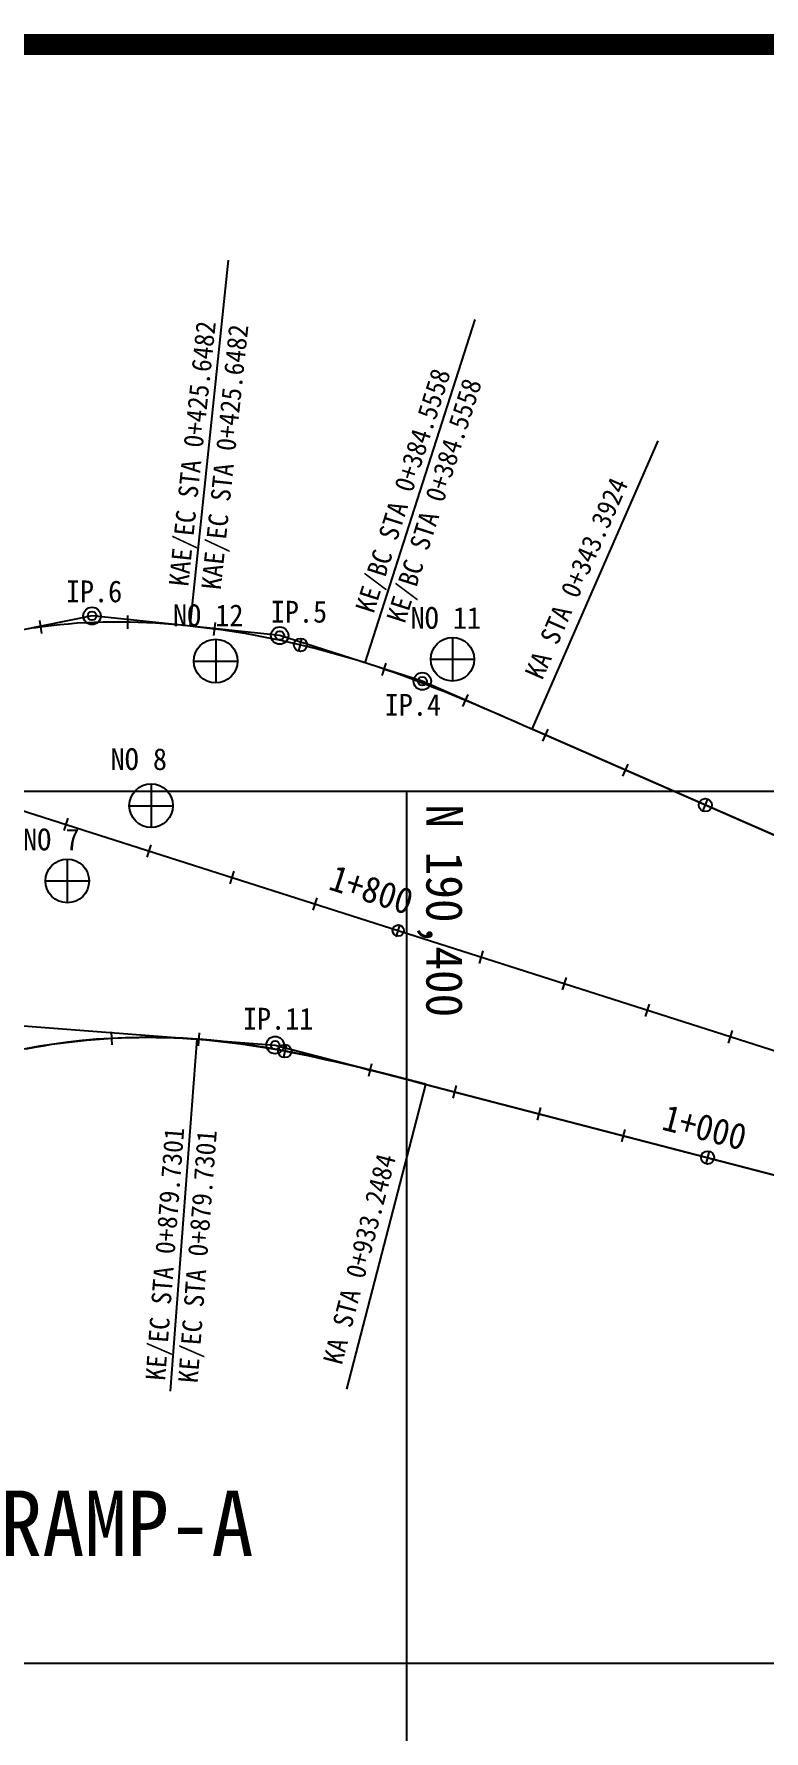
# Model space of a CAD drawing. Header units: millimetres. Extents: x 6226 to 8245, y 797 to 2223.
# Drawn here: x 7409.4 to 7576.8, y 1788.2 to 2177.4 of the extents above; entities that cross this region are included whole.
import ezdxf
from ezdxf.enums import TextEntityAlignment as Align

# ---------------------------------------------------------------- set-up
doc = ezdxf.new("R2010")
doc.units = ezdxf.units.MM
for name, color, linetype in [('CA-ALGN-CNTL', 2, 'Continuous'), ('CA-ALGN-IPLN', 1, 'Continuous'), ('CA-ALGN-IPSM', 2, 'Continuous'), ('CA-ALGN-STSM', 2, 'Continuous'), ('CA-ALGN-TEXT', 3, 'Continuous'), ('CA-LEAL', 1, 'Continuous'), ('CA-LEAT', 3, 'Continuous'), ('CA-TEXT', 3, 'Continuous'), ('CV-GRID-LINE', 1, 'Continuous'), ('CV-GRID-TEXT', 4, 'Continuous'), ('CV-SURV-SYMB', 3, 'Continuous'), ('CV-SURV-TEXT', 3, 'Continuous'), ('CX-BORD', 3, 'Continuous'), ('CX-BORD-LIN1', 4, 'Continuous'), ('CX-BORD-LIN2', 3, 'Continuous'), ('CX-BORD-TEX2', 7, 'Continuous'), ('CX-BORD-TEX3', 6, 'Continuous')]:
    doc.layers.add(name, color=color, linetype=linetype)
doc.styles.add('TAEGP', font='DotumChe.ttf')
doc.styles.add('TAEGULIM', font='DotumChe.ttf')
doc.styles.add('TB_TEXT', font='DotumChe.ttf')
doc.styles.add('TB_WBTXT', font='H2GTRE.TTF')
doc.styles.add('TB_WMTXT', font='DotumChe.ttf')

# ---------------------------------------------------------------- blocks, each defined once
blk = doc.blocks.new('CXBLKA1-KHCA')
at = {"layer": 'CX-BORD-LIN1', "const_width": 2}
blk.add_lwpolyline([(796, 0), (0, 0), (0, 554), (796, 554)], close=True, dxfattribs=at)
at = {"layer": 'CX-BORD-LIN1', "style": 'TB_TEXT'}
for tag, height, p in [('TR_RNUM4', 3, (285.11, 26.64)), ('TR_RDAT4', 3.5, (317.5, 27)), ('TR_DGN4', 3.5, (459.12, 27)), ('TR_CHK4', 3.5, (499.12, 27)), ('TR_APP4', 3.5, (539.12, 27)), ('TR_RDAT3', 3.5, (317.5, 21)), ('TR_DGN3', 3.5, (459.12, 21)), ('TR_CHK3', 3.5, (499.12, 21)), ('TR_APP3', 3.5, (539.12, 21)), ('TR_RNUM3', 3, (285.11, 20.64)), ('TR_RDAT2', 3.5, (317.5, 15)), ('TR_DGN2', 3.5, (459.12, 15)), ('TR_CHK2', 3.5, (499.12, 15)), ('TR_APP2', 3.5, (539.12, 15)), ('TR_RNUM2', 3, (285.11, 14.64)), ('TR_RNUM1', 3, (285.11, 8.64)), ('TR_RDAT1', 3.5, (317.5, 9)), ('TR_DGN1', 3.5, (459.12, 9)), ('TR_CHK1', 3.5, (499.12, 9)), ('TR_APP1', 3.5, (539.12, 9))]:
    blk.add_attdef(tag, text='', height=height, dxfattribs=at).set_placement(p, align=Align.MIDDLE_CENTER)
for tag, p in [('TR_RCON4', (342.3, 27)), ('TR_RCON3', (342.3, 21)), ('TR_RCON2', (342.3, 15)), ('TR_RCON1', (342.3, 9))]:
    blk.add_attdef(tag, text='', height=3.5, dxfattribs=at).set_placement(p, align=Align.MIDDLE_LEFT)
at = {"layer": 'CX-BORD-LIN2', "style": 'TB_TEXT'}
blk.add_attdef('TD_VERSION', text='', height=3, rotation=90, dxfattribs=at).set_placement((800.5, 48.01), align=Align.MIDDLE_CENTER)
at = {"layer": 'CX-BORD-TEX2', "style": 'TB_WMTXT'}
for tag, height, p in [('TB_CNAME', 5, (15.34, 531.83)), ('TB_CSCOP', 4, (16.63, 523.83))]:
    blk.add_attdef(tag, text='', height=height, dxfattribs=at).set_placement(p, align=Align.BOTTOM_LEFT)
at = {"layer": 'CX-BORD-TEX2', "style": 'TB_WBTXT'}
for tag, height, p in [('TB_MTITIL', 10, (398, 533.33)), ('TB_STITL', 7, (398, 518.33))]:
    blk.add_attdef(tag, text='', height=height, dxfattribs=at).set_placement(p, align=Align.MIDDLE_CENTER)
at = {"layer": 'CX-BORD-TEX3', "style": 'TB_TEXT'}
for tag, height, p in [('TD_DCOMP', 4.5, (217.5, 25)), ('TD_CSECT', 4.5, (611, 25)), ('TD_CDIST', 4.5, (656, 25)), ('TD_DNAME_TOP', 4.5, (755, 25)), ('TD_DNAME_MAIN', 4.5, (755, 19.01)), ('TD_CCOMP', 4.5, (217.5, 15)), ('TD_HSCAL', 4.5, (626.7, 15.24)), ('TD_VSCAL', 4.5, (655.78, 15.24)), ('TD_DNAME_BOT', 3, (755, 13.65)), ('TD_CNAME', 5, (65, 5.75)), ('TD_FIELD', 4.5, (182.5, 5.53)), ('TD_CSTEP', 4.5, (253.24, 5.53)), ('TD_DWGCODE', 4.5, (641, 5.39)), ('TD_DWGNO', 4.5, (755, 5.39))]:
    blk.add_attdef(tag, text='', height=height, dxfattribs=at).set_placement(p, align=Align.MIDDLE_CENTER)

msp = doc.modelspace()

# ---------------------------------------------------------------- linework, layer by layer
at = {"layer": 'CA-ALGN-CNTL'}
for p, q in [((7016.68, 2123.99), (7898.33, 1842.17)), ((7016.68, 2123.99), (7898.33, 1842.17)), ((7016.68, 2123.99), (7898.33, 1842.17)), ((7016.68, 2123.99), (7898.33, 1842.17)), ((7016.68, 2123.99), (7898.33, 1842.17)), ((7499.27, 1936.49), (7704.3, 1883.17))]:
    msp.add_line(p, q, dxfattribs=at)
for points in [[(7728.82, 1928.12), (7523.61, 2017.95), (7521.77, 2018.75), (7519.94, 2019.55), (7518.11, 2020.35), (7516.27, 2021.15), (7514.44, 2021.94), (7512.6, 2022.73), (7510.76, 2023.52), (7508.92, 2024.29), (7507.07, 2025.06), (7505.22, 2025.82), (7503.37, 2026.58), (7501.51, 2027.32), (7499.65, 2028.05), (7497.78, 2028.77), (7495.91, 2029.48), (7494.04, 2030.17), (7492.16, 2030.85), (7490.27, 2031.51), (7488.38, 2032.16), (7486.48, 2032.79), (7485.37, 2033.15), (7483.46, 2033.75), (7481.55, 2034.33), (7479.63, 2034.89), (7477.71, 2035.43), (7475.78, 2035.96), (7473.84, 2036.46), (7471.9, 2036.95), (7469.95, 2037.41), (7468, 2037.86), (7466.05, 2038.28), (7464.09, 2038.69), (7462.13, 2039.08), (7460.16, 2039.44), (7458.19, 2039.79), (7456.22, 2040.12), (7454.25, 2040.43), (7452.27, 2040.72), (7450.28, 2040.98), (7448.3, 2041.23), (7446.31, 2041.46), (7445.23, 2041.58), (7443.24, 2041.78), (7441.25, 2041.95), (7439.25, 2042.11), (7437.26, 2042.24), (7435.26, 2042.35), (7433.26, 2042.43), (7431.26, 2042.49), (7429.26, 2042.52), (7427.26, 2042.52), (7425.26, 2042.5), (7423.26, 2042.44), (7421.26, 2042.35), (7419.27, 2042.24), (7417.27, 2042.08), (7415.28, 2041.9), (7413.29, 2041.68), (7411.31, 2041.42), (7409.33, 2041.13)], [(7407.59, 1944.67), (7409.55, 1945.03), (7411.53, 1945.36), (7413.5, 1945.67), (7415.48, 1945.95), (7417.47, 1946.2), (7419.45, 1946.42), (7421.44, 1946.62), (7423.44, 1946.8), (7425.43, 1946.95), (7427.43, 1947.07), (7429.43, 1947.16), (7431.42, 1947.23), (7433.42, 1947.27), (7435.42, 1947.28), (7437.42, 1947.27), (7439.42, 1947.23), (7441.42, 1947.16), (7443.42, 1947.07), (7445.42, 1946.95), (7446.84, 1946.85), (7448.84, 1946.68), (7450.83, 1946.49), (7452.82, 1946.28), (7454.8, 1946.04), (7456.79, 1945.78), (7458.77, 1945.49), (7460.74, 1945.19), (7462.72, 1944.87), (7464.69, 1944.53), (7466.65, 1944.17), (7468.62, 1943.79), (7470.58, 1943.4), (7472.54, 1943), (7474.49, 1942.58), (7476.45, 1942.15), (7478.4, 1941.71), (7480.35, 1941.25), (7482.29, 1940.79), (7484.24, 1940.32), (7486.18, 1939.84), (7488.12, 1939.36), (7490.06, 1938.87), (7492, 1938.37), (7493.93, 1937.88), (7495.87, 1937.38), (7497.8, 1936.87), (7499.27, 1936.49), (7704.3, 1883.17)], [(7499.27, 1936.49), (7498.93, 1936.58), (7498.63, 1936.66), (7498.37, 1936.73), (7498.14, 1936.79), (7497.93, 1936.84), (7497.74, 1936.89), (7497.58, 1936.93), (7497.42, 1936.97), (7497.27, 1937.01), (7497.13, 1937.05), (7497, 1937.08), (7496.86, 1937.12), (7496.74, 1937.15), (7496.61, 1937.18), (7496.49, 1937.21), (7496.37, 1937.25), (7496.25, 1937.28), (7496.13, 1937.31), (7496.01, 1937.34), (7495.89, 1937.37), (7495.77, 1937.4), (7495.64, 1937.43), (7495.52, 1937.46), (7495.4, 1937.5), (7495.28, 1937.53), (7495.16, 1937.56), (7495.04, 1937.59), (7494.92, 1937.62), (7494.8, 1937.65), (7494.68, 1937.68), (7494.56, 1937.72), (7494.43, 1937.75), (7494.31, 1937.78), (7494.19, 1937.81), (7494.07, 1937.84), (7493.95, 1937.87), (7493.83, 1937.9), (7493.71, 1937.93), (7493.59, 1937.97), (7493.47, 1938), (7493.35, 1938.03), (7493.22, 1938.06), (7493.1, 1938.09), (7492.98, 1938.12), (7492.86, 1938.15), (7492.74, 1938.18), (7492.62, 1938.21), (7492.5, 1938.25), (7492.38, 1938.28), (7492.26, 1938.31), (7492.13, 1938.34), (7492.01, 1938.37), (7491.89, 1938.4), (7491.77, 1938.43), (7491.65, 1938.46), (7491.53, 1938.49), (7491.41, 1938.53), (7491.29, 1938.56), (7491.17, 1938.59), (7491.04, 1938.62), (7490.92, 1938.65), (7490.8, 1938.68), (7490.68, 1938.71), (7490.56, 1938.74), (7490.44, 1938.77), (7490.32, 1938.8), (7490.2, 1938.83), (7490.08, 1938.86), (7489.95, 1938.9), (7489.83, 1938.93), (7489.71, 1938.96), (7489.59, 1938.99), (7489.47, 1939.02), (7489.35, 1939.05), (7489.23, 1939.08), (7489.11, 1939.11), (7488.99, 1939.14), (7488.86, 1939.17), (7488.74, 1939.2), (7488.62, 1939.23), (7488.5, 1939.26), (7488.38, 1939.29), (7488.26, 1939.32), (7488.14, 1939.35), (7488.02, 1939.39), (7487.89, 1939.42), (7487.77, 1939.45), (7487.65, 1939.48), (7487.53, 1939.51), (7487.41, 1939.54), (7487.29, 1939.57), (7487.17, 1939.6), (7487.05, 1939.63), (7486.92, 1939.66), (7486.8, 1939.69), (7486.68, 1939.72), (7486.56, 1939.75), (7486.44, 1939.78), (7486.32, 1939.81), (7486.2, 1939.84), (7486.07, 1939.87), (7485.95, 1939.9), (7485.83, 1939.93), (7485.71, 1939.96), (7485.59, 1939.99), (7485.47, 1940.02), (7485.35, 1940.05), (7485.23, 1940.08), (7485.1, 1940.11), (7484.98, 1940.14), (7484.86, 1940.17), (7484.74, 1940.2), (7484.62, 1940.23), (7484.5, 1940.26), (7484.38, 1940.29), (7484.25, 1940.32), (7484.13, 1940.35), (7484.01, 1940.38), (7483.89, 1940.41), (7483.77, 1940.44), (7483.65, 1940.46), (7483.53, 1940.49), (7483.4, 1940.52), (7483.28, 1940.55), (7483.16, 1940.58), (7483.04, 1940.61), (7482.92, 1940.64), (7482.8, 1940.67), (7482.67, 1940.7), (7482.55, 1940.73), (7482.43, 1940.76), (7482.31, 1940.79), (7482.19, 1940.82), (7482.07, 1940.85), (7481.95, 1940.87), (7481.82, 1940.9), (7481.7, 1940.93), (7481.58, 1940.96), (7481.46, 1940.99), (7481.34, 1941.02), (7481.22, 1941.05), (7481.09, 1941.08), (7480.97, 1941.11), (7480.85, 1941.13), (7480.73, 1941.16), (7480.61, 1941.19), (7480.49, 1941.22), (7480.36, 1941.25), (7480.24, 1941.28), (7480.12, 1941.31), (7480, 1941.34), (7479.88, 1941.36), (7479.76, 1941.39), (7479.63, 1941.42), (7479.51, 1941.45), (7479.39, 1941.48), (7479.27, 1941.51), (7479.15, 1941.53), (7479.03, 1941.56), (7478.9, 1941.59), (7478.78, 1941.62), (7478.66, 1941.65), (7478.54, 1941.67), (7478.42, 1941.7), (7478.29, 1941.73), (7478.17, 1941.76), (7478.05, 1941.79), (7477.93, 1941.81), (7477.81, 1941.84), (7477.69, 1941.87), (7477.56, 1941.9), (7477.44, 1941.92), (7477.32, 1941.95), (7477.2, 1941.98), (7477.08, 1942.01), (7476.95, 1942.03), (7476.83, 1942.06), (7476.71, 1942.09), (7476.59, 1942.12), (7476.47, 1942.14), (7476.34, 1942.17), (7476.22, 1942.2), (7476.1, 1942.23), (7475.98, 1942.25), (7475.86, 1942.28), (7475.73, 1942.31), (7475.61, 1942.33), (7475.49, 1942.36), (7475.37, 1942.39), (7475.25, 1942.41), (7475.12, 1942.44), (7475, 1942.47), (7474.88, 1942.49), (7474.76, 1942.52), (7474.63, 1942.55), (7474.51, 1942.57), (7474.39, 1942.6), (7474.27, 1942.63), (7474.15, 1942.65), (7474.02, 1942.68), (7473.9, 1942.71), (7473.78, 1942.73), (7473.66, 1942.76), (7473.54, 1942.79), (7473.41, 1942.81), (7473.29, 1942.84), (7473.17, 1942.86), (7473.05, 1942.89), (7472.92, 1942.92), (7472.8, 1942.94), (7472.68, 1942.97), (7472.56, 1942.99), (7472.43, 1943.02), (7472.31, 1943.04), (7472.19, 1943.07), (7472.07, 1943.1), (7471.95, 1943.12), (7471.82, 1943.15), (7471.7, 1943.17), (7471.58, 1943.2), (7471.46, 1943.22), (7471.33, 1943.25), (7471.21, 1943.27), (7471.09, 1943.3), (7470.97, 1943.32), (7470.84, 1943.35), (7470.72, 1943.37), (7470.6, 1943.4), (7470.48, 1943.42), (7470.35, 1943.45), (7470.23, 1943.47), (7470.11, 1943.5), (7469.99, 1943.52), (7469.86, 1943.55), (7469.74, 1943.57), (7469.62, 1943.59), (7469.5, 1943.62), (7469.37, 1943.64), (7469.25, 1943.67), (7469.13, 1943.69), (7469, 1943.72), (7468.88, 1943.74), (7468.76, 1943.76), (7468.64, 1943.79), (7468.51, 1943.81), (7468.39, 1943.84), (7468.27, 1943.86), (7468.15, 1943.88), (7468.02, 1943.91), (7467.9, 1943.93), (7467.78, 1943.95), (7467.65, 1943.98), (7467.53, 1944), (7467.41, 1944.02), (7467.29, 1944.05), (7467.16, 1944.07), (7467.04, 1944.09), (7466.92, 1944.12), (7466.8, 1944.14), (7466.67, 1944.16), (7466.55, 1944.19), (7466.43, 1944.21), (7466.3, 1944.23), (7466.18, 1944.25), (7466.06, 1944.28), (7465.93, 1944.3), (7465.81, 1944.32), (7465.69, 1944.34), (7465.57, 1944.37), (7465.44, 1944.39), (7465.32, 1944.41), (7465.2, 1944.43), (7465.07, 1944.46), (7464.95, 1944.48), (7464.83, 1944.5), (7464.7, 1944.52), (7464.58, 1944.54), (7464.46, 1944.57), (7464.34, 1944.59), (7464.21, 1944.61), (7464.09, 1944.63), (7463.97, 1944.65), (7463.84, 1944.67), (7463.72, 1944.69), (7463.6, 1944.72), (7463.47, 1944.74), (7463.35, 1944.76), (7463.23, 1944.78), (7463.1, 1944.8), (7462.98, 1944.82), (7462.86, 1944.84), (7462.73, 1944.86), (7462.61, 1944.88), (7462.49, 1944.9), (7462.36, 1944.92), (7462.24, 1944.95), (7462.12, 1944.97), (7461.99, 1944.99), (7461.87, 1945.01), (7461.75, 1945.03), (7461.62, 1945.05), (7461.5, 1945.07), (7461.38, 1945.09), (7461.25, 1945.11), (7461.13, 1945.13), (7461.01, 1945.15), (7460.88, 1945.17), (7460.76, 1945.19), (7460.64, 1945.21), (7460.51, 1945.22), (7460.39, 1945.24), (7460.27, 1945.26), (7460.14, 1945.28), (7460.02, 1945.3), (7459.9, 1945.32), (7459.77, 1945.34), (7459.65, 1945.36), (7459.53, 1945.38), (7459.4, 1945.4), (7459.28, 1945.42), (7459.15, 1945.43), (7459.03, 1945.45), (7458.91, 1945.47), (7458.78, 1945.49), (7458.66, 1945.51), (7458.54, 1945.53), (7458.41, 1945.54), (7458.29, 1945.56), (7458.16, 1945.58), (7458.04, 1945.6), (7457.92, 1945.62), (7457.79, 1945.63), (7457.67, 1945.65), (7457.55, 1945.67), (7457.42, 1945.69), (7457.3, 1945.7), (7457.17, 1945.72), (7457.05, 1945.74), (7456.93, 1945.75), (7456.8, 1945.77), (7456.68, 1945.79), (7456.56, 1945.81), (7456.43, 1945.82), (7456.31, 1945.84), (7456.18, 1945.86), (7456.06, 1945.87), (7455.94, 1945.89), (7455.81, 1945.91), (7455.69, 1945.92), (7455.56, 1945.94), (7455.44, 1945.95), (7455.32, 1945.97), (7455.19, 1945.99), (7455.07, 1946), (7454.94, 1946.02), (7454.82, 1946.03), (7454.7, 1946.05), (7454.57, 1946.06), (7454.45, 1946.08), (7454.32, 1946.1), (7454.2, 1946.11), (7454.08, 1946.13), (7453.95, 1946.14), (7453.83, 1946.16), (7453.7, 1946.17), (7453.58, 1946.19), (7453.46, 1946.2), (7453.33, 1946.21), (7453.21, 1946.23), (7453.08, 1946.24), (7452.96, 1946.26), (7452.83, 1946.27), (7452.71, 1946.29), (7452.59, 1946.3), (7452.46, 1946.31), (7452.34, 1946.33), (7452.21, 1946.34), (7452.09, 1946.36), (7451.97, 1946.37), (7451.84, 1946.38), (7451.72, 1946.4), (7451.59, 1946.41), (7451.47, 1946.42), (7451.34, 1946.44), (7451.22, 1946.45), (7451.1, 1946.46), (7450.97, 1946.47), (7450.85, 1946.49), (7450.72, 1946.5), (7450.6, 1946.51), (7450.47, 1946.53), (7450.35, 1946.54), (7450.22, 1946.55), (7450.1, 1946.56), (7449.98, 1946.57), (7449.85, 1946.59), (7449.73, 1946.6), (7449.6, 1946.61), (7449.48, 1946.62), (7449.35, 1946.63), (7449.23, 1946.64), (7449.1, 1946.66), (7448.98, 1946.67), (7448.85, 1946.68), (7448.71, 1946.69), (7448.57, 1946.7), (7448.43, 1946.72), (7448.27, 1946.73), (7448.12, 1946.74), (7447.95, 1946.76), (7447.78, 1946.77), (7447.6, 1946.79), (7447.41, 1946.8), (7447.23, 1946.82), (7447.04, 1946.83), (7446.84, 1946.85)]]:
    msp.add_lwpolyline(points, dxfattribs=at)
msp.add_arc((7435.45, 1797.28), 150, 85.6424, 125.9143, dxfattribs=at)
at = {"layer": 'CA-ALGN-IPLN'}
for points in [[(7840.74, 1886.76), (7833.04, 1889.22), (7776.14, 1907.41), (7626.21, 1973.04), (7498.45, 2028.96), (7465.73, 2039.43), (7422.69, 2043.94), (7367.21, 2032.72), (7334.56, 1988.59), (7311, 1931.6), (7280.01, 1866.18), (7232.46, 1810.88), (7187.09, 1763.39), (7135.28, 1709.16), (7019.95, 1624.14), (6903.52, 1707.65), (6853.66, 1758.5), (6831.29, 1781.31)], [(6800.32, 1780.76), (6831.24, 1749.22), (6874.86, 1704.74), (6897.15, 1678.01), (6940.34, 1619.94), (7019.71, 1560.87), (7089.5, 1619.85), (7185.75, 1736.67), (7288.3, 1861.13), (7332.53, 1907.95), (7392, 1951.03), (7464.69, 1945.49), (7601.79, 1909.83), (7744.2, 1872.79), (7805.37, 1853.24), (7827.28, 1846.23)]]:
    msp.add_lwpolyline(points, dxfattribs=at)
at = {"layer": 'CA-ALGN-IPSM'}
for centre, radius in [((7422.69, 2043.94), 2), ((7422.69, 2043.94), 1), ((7465.73, 2039.43), 2), ((7465.73, 2039.43), 1), ((7498.45, 2028.96), 2), ((7498.45, 2028.96), 1), ((7464.69, 1945.49), 2), ((7464.69, 1945.49), 1)]:
    msp.add_circle(centre, radius, dxfattribs=at)
at = {"layer": 'CA-ALGN-STSM'}
for p, q in [((7430.88, 2041), (7430.94, 2044)), ((7411.17, 2039.89), (7410.75, 2042.86)), ((7450.64, 2039.42), (7451.03, 2042.4)), ((7470.15, 2035.82), (7470.84, 2038.74)), ((7489.21, 2030.29), (7490.18, 2033.13)), ((7507.78, 2023.14), (7508.93, 2025.91)), ((7526.11, 2015.22), (7527.32, 2017.97)), ((7544.43, 2007.2), (7545.64, 2009.95)), ((7562.76, 1999.18), (7563.96, 2001.93)), ((7416.28, 1994.68), (7417.19, 1997.54)), ((7416.28, 1994.68), (7417.19, 1997.54)), ((7416.28, 1994.68), (7417.19, 1997.54)), ((7416.28, 1994.68), (7417.19, 1997.54)), ((7416.28, 1994.68), (7417.19, 1997.54)), ((7435.33, 1988.59), (7436.24, 1991.45)), ((7435.33, 1988.59), (7436.24, 1991.45)), ((7435.33, 1988.59), (7436.24, 1991.45)), ((7435.33, 1988.59), (7436.24, 1991.45)), ((7435.33, 1988.59), (7436.24, 1991.45)), ((7454.38, 1982.5), (7455.29, 1985.36)), ((7454.38, 1982.5), (7455.29, 1985.36)), ((7454.38, 1982.5), (7455.29, 1985.36)), ((7454.38, 1982.5), (7455.29, 1985.36)), ((7454.38, 1982.5), (7455.29, 1985.36)), ((7473.43, 1976.41), (7474.34, 1979.27)), ((7473.43, 1976.41), (7474.34, 1979.27)), ((7473.43, 1976.41), (7474.34, 1979.27)), ((7473.43, 1976.41), (7474.34, 1979.27)), ((7473.43, 1976.41), (7474.34, 1979.27)), ((7492.48, 1970.32), (7493.39, 1973.18)), ((7492.48, 1970.32), (7493.39, 1973.18)), ((7492.48, 1970.32), (7493.39, 1973.18)), ((7492.48, 1970.32), (7493.39, 1973.18)), ((7492.48, 1970.32), (7493.39, 1973.18)), ((7492.48, 1970.32), (7493.39, 1973.18)), ((7492.48, 1970.32), (7493.39, 1973.18)), ((7492.48, 1970.32), (7493.39, 1973.18)), ((7492.48, 1970.32), (7493.39, 1973.18)), ((7492.48, 1970.32), (7493.39, 1973.18)), ((7511.53, 1964.23), (7512.44, 1967.09)), ((7511.53, 1964.23), (7512.44, 1967.09)), ((7511.53, 1964.23), (7512.44, 1967.09)), ((7511.53, 1964.23), (7512.44, 1967.09)), ((7511.53, 1964.23), (7512.44, 1967.09)), ((7530.58, 1958.15), (7531.49, 1961)), ((7530.58, 1958.15), (7531.49, 1961)), ((7530.58, 1958.15), (7531.49, 1961)), ((7530.58, 1958.15), (7531.49, 1961)), ((7530.58, 1958.15), (7531.49, 1961)), ((7549.63, 1952.06), (7550.54, 1954.91)), ((7549.63, 1952.06), (7550.54, 1954.91)), ((7549.63, 1952.06), (7550.54, 1954.91)), ((7549.63, 1952.06), (7550.54, 1954.91)), ((7549.63, 1952.06), (7550.54, 1954.91)), ((7427.05, 1948.55), (7427.21, 1945.55)), ((7447.23, 1948.32), (7447, 1945.33)), ((7568.68, 1945.97), (7569.59, 1948.82)), ((7568.68, 1945.97), (7569.59, 1948.82)), ((7568.68, 1945.97), (7569.59, 1948.82)), ((7568.68, 1945.97), (7569.59, 1948.82)), ((7568.68, 1945.97), (7569.59, 1948.82)), ((7467.2, 1945.59), (7466.64, 1942.64)), ((7486.8, 1941.23), (7486.08, 1938.32)), ((7506.19, 1936.24), (7505.43, 1933.34)), ((7525.54, 1931.21), (7524.79, 1928.31)), ((7544.9, 1926.17), (7544.14, 1923.27)), ((7564.25, 1921.14), (7563.5, 1918.24))]:
    msp.add_line(p, q, dxfattribs=at)
for centre, radius in [((7470.5, 2037.28), 1.5), ((7563.36, 2000.55), 1.5), ((7492.94, 1971.75), 1.3), ((7492.94, 1971.75), 1.3), ((7492.94, 1971.75), 1.3), ((7492.94, 1971.75), 1.3), ((7492.94, 1971.75), 1.3), ((7466.92, 1944.12), 1.5), ((7563.88, 1919.69), 1.5)]:
    msp.add_circle(centre, radius, dxfattribs=at)
at = {"layer": 'CA-LEAL'}
for p, q in [((7445.23, 2041.58), (7454.01, 2125.53)), ((7445.23, 2041.58), (7454.01, 2125.53)), ((7485.37, 2033.15), (7510.57, 2111.9)), ((7485.37, 2033.15), (7510.57, 2111.9)), ((7523.61, 2017.95), (7552.57, 2084.11)), ((7440.69, 1866.08), (7446.84, 1946.85)), ((7440.69, 1866.08), (7446.84, 1946.85)), ((7481.1, 1866.6), (7499.27, 1936.49))]:
    msp.add_line(p, q, dxfattribs=at)
at = {"layer": 'CV-GRID-LINE'}
for p, q in [((7251.85, 2003.73), (7894.85, 2003.73)), ((7251.85, 2003.73), (7894.85, 2003.73)), ((7494.85, 2003.73), (7494.85, 1704.85)), ((7494.85, 2003.73), (7494.85, 1603.73)), ((7205.47, 1803.73), (7894.85, 1803.73)), ((7205.47, 1803.73), (7894.85, 1803.73))]:
    msp.add_line(p, q, dxfattribs=at)
at = {"layer": 'CV-SURV-SYMB'}
for p, q in [((7451.05, 2038.58), (7451.05, 2028.58)), ((7505.37, 2038.99), (7505.37, 2028.99)), ((7446.05, 2033.58), (7456.05, 2033.58)), ((7500.37, 2033.99), (7510.37, 2033.99)), ((7436.24, 2005.41), (7436.24, 1995.41)), ((7431.24, 2000.41), (7441.24, 2000.41)), ((7417.02, 1988.15), (7417.02, 1978.15)), ((7412.02, 1983.15), (7422.02, 1983.15))]:
    msp.add_line(p, q, dxfattribs=at)
for centre in [(7451.05, 2033.58), (7505.37, 2033.99), (7436.24, 2000.41), (7417.02, 1983.15)]:
    msp.add_circle(centre, 5, dxfattribs=at)
for p in [(7451.05, 2033.58), (7505.37, 2033.99), (7436.24, 2000.41), (7417.02, 1983.15)]:
    msp.add_point(p, dxfattribs=at)

# ---------------------------------------------------------------- block references
at = {"layer": 'CX-BORD', "xscale": 2.399999999999977, "yscale": 2.400000000000006}
msp.add_blockref('CXBLKA1-KHCA', (6286.41, 845.43), dxfattribs=at)

# ---------------------------------------------------------------- texts
at = {"layer": 'CA-ALGN-TEXT', "style": 'TAEGULIM'}
for s, p in [('IP.6', (7416.69, 2047.07)), ('IP.5', (7463.69, 2042.4)), ('IP.4', (7489.82, 2021.05)), ('IP.11', (7457.29, 1949.05))]:
    msp.add_text(s, height=5, dxfattribs=at).set_placement(p)
for s, rotation, p in [('1+800', 342.0016, (7476.65, 1981.29)), ('1+000', 345.4212, (7553.09, 1926.18))]:
    msp.add_text(s, height=6, rotation=rotation, dxfattribs=at).set_placement(p)
at = {"layer": 'CA-LEAT', "style": 'TAEGULIM'}
for s, rotation, p in [('KAE/EC STA 0+425.6482', 84.0274, (7444.75, 2050.56)), ('KAE/EC STA 0+425.6482', 84.0274, (7452.21, 2049.78)), ('KE/BC STA 0+384.5558', 72.2553, (7487.27, 2044.32)), ('KE/BC STA 0+384.5558', 72.2553, (7494.41, 2042.03)), ('KA STA 0+343.3924', 66.359, (7525.93, 2029.03)), ('KE/EC STA 0+879.7301', 85.6424, (7439.43, 1868.43)), ('KE/EC STA 0+879.7301', 85.6424, (7446.91, 1867.86)), ('KA STA 0+933.2484', 75.4212, (7479.98, 1871.95))]:
    msp.add_text(s, height=4.5, rotation=rotation, dxfattribs=at).set_placement(p)
at = {"layer": 'CA-TEXT', "style": 'TAEGULIM'}
msp.add_text('RAMP-A', height=15, dxfattribs=at).set_placement((7401.58, 1828.31))
at = {"layer": 'CV-GRID-TEXT', "style": 'TAEGULIM'}
msp.add_text('N 190,400', height=8.4, rotation=270, dxfattribs=at).set_placement((7499.37, 2000.73))
at = {"layer": 'CV-SURV-TEXT', "style": 'TAEGP'}
for s, p in [('NO 12', (7441.27, 2041.58)), ('NO 11', (7495.77, 2040.98)), ('NO 8', (7426.96, 2008.59)), ('NO 7', (7406.88, 1990.16))]:
    msp.add_text(s, height=5, dxfattribs=at).set_placement(p)

doc.saveas('drawing.dxf')
